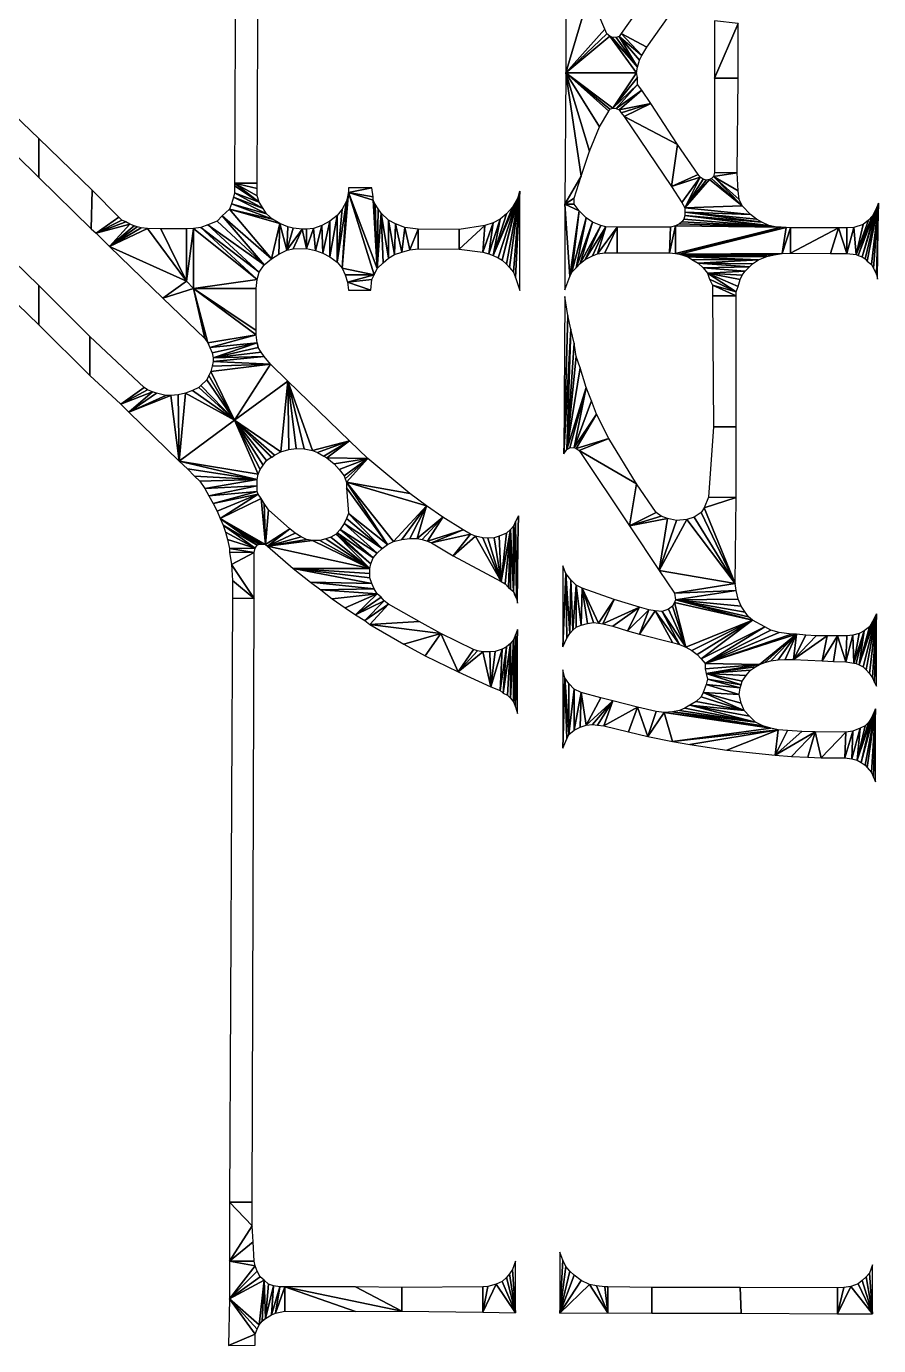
# Model space of a CAD drawing. Extents: x -35426928 to -35396732, y 11996534 to 12011444.
# Drawn here: x -35418660 to -35415336, y 11997874 to 12003022 of the extents above; entities that cross this region are included whole.
import ezdxf

# ---------------------------------------------------------------- set-up
doc = ezdxf.new("R2010")
doc.units = 0

msp = doc.modelspace()

# ---------------------------------------------------------------- linework, layer by layer
at = {"layer": 'mg_to_dxf', "color": 52}
for points in [[(-35417760, 12002410), (-35417756, 12003301), (-35417844, 12003301), (-35417848, 12002410)], [(-35416556, 12003303), (-35416556, 12003303), (-35416556, 12002840), (-35416464, 12003152)], [(-35416140, 12003277), (-35416340, 12002994), (-35416240, 12002941), (-35416040, 12003224)], [(-35416464, 12003152), (-35416464, 12003152), (-35416556, 12002840), (-35416404, 12003010)], [(-35416404, 12003010), (-35416404, 12003010), (-35416556, 12002840), (-35416396, 12002992)], [(-35416556, 12002840), (-35416556, 12002840), (-35416384, 12002983), (-35416396, 12002992)], [(-35416260, 12002908), (-35416260, 12002908), (-35416340, 12002994), (-35416348, 12002982)], [(-35416260, 12002908), (-35416260, 12002908), (-35416240, 12002941), (-35416340, 12002994)], [(-35415976, 12002820), (-35415976, 12002820), (-35415884, 12003033), (-35415976, 12003043)], [(-35415884, 12003033), (-35415884, 12003033), (-35415976, 12002820), (-35415884, 12002819)], [(-35416556, 12002840), (-35416556, 12002840), (-35416280, 12002840), (-35416384, 12002983)], [(-35416384, 12002983), (-35416384, 12002983), (-35416280, 12002840), (-35416276, 12002862)], [(-35416384, 12002983), (-35416384, 12002983), (-35416276, 12002862), (-35416376, 12002979)], [(-35416276, 12002862), (-35416276, 12002862), (-35416360, 12002978), (-35416376, 12002979)], [(-35416276, 12002862), (-35416276, 12002862), (-35416348, 12002982), (-35416360, 12002978)], [(-35416276, 12002862), (-35416276, 12002862), (-35416268, 12002890), (-35416348, 12002982)], [(-35416268, 12002890), (-35416268, 12002890), (-35416260, 12002908), (-35416348, 12002982)], [(-35416556, 12002840), (-35416556, 12002840), (-35416560, 12002328), (-35416496, 12002437)], [(-35416556, 12002840), (-35416556, 12002840), (-35416372, 12002702), (-35416280, 12002840)], [(-35416372, 12002702), (-35416372, 12002702), (-35416556, 12002840), (-35416384, 12002699)], [(-35416556, 12002840), (-35416556, 12002840), (-35416388, 12002691), (-35416384, 12002699)], [(-35416556, 12002840), (-35416556, 12002840), (-35416424, 12002630), (-35416388, 12002691)], [(-35416556, 12002840), (-35416556, 12002840), (-35416464, 12002534), (-35416424, 12002630)], [(-35416556, 12002840), (-35416556, 12002840), (-35416496, 12002437), (-35416464, 12002534)], [(-35416280, 12002840), (-35416280, 12002840), (-35416372, 12002702), (-35416276, 12002822)], [(-35416276, 12002795), (-35416276, 12002795), (-35416276, 12002822), (-35416372, 12002702)], [(-35416360, 12002701), (-35416360, 12002701), (-35416276, 12002795), (-35416372, 12002702)], [(-35416260, 12002772), (-35416260, 12002772), (-35416276, 12002795), (-35416360, 12002701)], [(-35415976, 12002820), (-35415976, 12002451), (-35415888, 12002450), (-35415884, 12002819)], [(-35416348, 12002696), (-35416348, 12002696), (-35416260, 12002772), (-35416360, 12002701)], [(-35416224, 12002720), (-35416224, 12002720), (-35416260, 12002772), (-35416348, 12002696)], [(-35416340, 12002684), (-35416340, 12002684), (-35416224, 12002720), (-35416348, 12002696)], [(-35416340, 12002684), (-35416340, 12002684), (-35416328, 12002670), (-35416224, 12002720)], [(-35416120, 12002561), (-35416120, 12002561), (-35416224, 12002720), (-35416328, 12002670)], [(-35418796, 12002613), (-35418612, 12002432), (-35418612, 12002584), (-35418708, 12002676)], [(-35416120, 12002561), (-35416120, 12002561), (-35416328, 12002670), (-35416144, 12002397)], [(-35418612, 12002432), (-35418408, 12002231), (-35418404, 12002382), (-35418612, 12002584)], [(-35416120, 12002561), (-35416120, 12002561), (-35416144, 12002397), (-35416040, 12002444)], [(-35419148, 12002376), (-35418612, 12001857), (-35418612, 12002010), (-35419056, 12002442)], [(-35416496, 12002437), (-35416496, 12002437), (-35416560, 12002328), (-35416524, 12002351)], [(-35416032, 12002433), (-35416032, 12002433), (-35416040, 12002444), (-35416144, 12002397)], [(-35416032, 12002433), (-35416032, 12002433), (-35416144, 12002397), (-35416104, 12002334)], [(-35416092, 12002314), (-35416092, 12002314), (-35416032, 12002433), (-35416104, 12002334)], [(-35416092, 12002314), (-35416092, 12002314), (-35416020, 12002426), (-35416032, 12002433)], [(-35416092, 12002314), (-35416092, 12002314), (-35416008, 12002422), (-35416020, 12002426)], [(-35415996, 12002424), (-35415996, 12002424), (-35415868, 12002321), (-35415988, 12002428)], [(-35415868, 12002321), (-35415868, 12002321), (-35415980, 12002436), (-35415988, 12002428)], [(-35415980, 12002436), (-35415980, 12002436), (-35415888, 12002450), (-35415976, 12002451)], [(-35415884, 12002380), (-35415884, 12002380), (-35415888, 12002450), (-35415980, 12002436)], [(-35415868, 12002321), (-35415868, 12002321), (-35415880, 12002346), (-35415980, 12002436)], [(-35415880, 12002346), (-35415880, 12002346), (-35415884, 12002380), (-35415980, 12002436)], [(-35418408, 12002231), (-35418388, 12002215), (-35418300, 12002277), (-35418404, 12002382)], [(-35417760, 12002389), (-35417760, 12002389), (-35417848, 12002410), (-35417760, 12002360)], [(-35417760, 12002389), (-35417760, 12002389), (-35417760, 12002410), (-35417848, 12002410)], [(-35417848, 12002410), (-35417848, 12002410), (-35417848, 12002399), (-35417752, 12002336)], [(-35417848, 12002410), (-35417848, 12002410), (-35417752, 12002336), (-35417760, 12002360)], [(-35417848, 12002399), (-35417848, 12002399), (-35417848, 12002372), (-35417752, 12002336)], [(-35417404, 12002373), (-35417404, 12002373), (-35417308, 12002357), (-35417312, 12002392)], [(-35417312, 12002392), (-35417312, 12002392), (-35417404, 12002392), (-35417404, 12002373)], [(-35416736, 12002378), (-35416736, 12002378), (-35416744, 12002350), (-35416804, 12002109)], [(-35416736, 12002378), (-35416736, 12002378), (-35416804, 12002109), (-35416788, 12002094)], [(-35416736, 12002378), (-35416736, 12002378), (-35416788, 12002094), (-35416776, 12002081)], [(-35416736, 12002378), (-35416736, 12002378), (-35416776, 12002081), (-35416760, 12002062)], [(-35416752, 12002042), (-35416752, 12002042), (-35416736, 12002378), (-35416760, 12002062)], [(-35416752, 12002042), (-35416752, 12002042), (-35416736, 12001991), (-35416736, 12002378)], [(-35416092, 12002314), (-35416092, 12002314), (-35415996, 12002424), (-35416008, 12002422)], [(-35416092, 12002314), (-35416092, 12002314), (-35415868, 12002321), (-35415996, 12002424)], [(-35417860, 12002329), (-35417860, 12002329), (-35417868, 12002308), (-35417700, 12002269)], [(-35417852, 12002355), (-35417852, 12002355), (-35417860, 12002329), (-35417724, 12002290)], [(-35417724, 12002290), (-35417724, 12002290), (-35417860, 12002329), (-35417700, 12002269)], [(-35417848, 12002372), (-35417848, 12002372), (-35417852, 12002355), (-35417736, 12002311)], [(-35417736, 12002311), (-35417736, 12002311), (-35417852, 12002355), (-35417724, 12002290)], [(-35417752, 12002336), (-35417752, 12002336), (-35417848, 12002372), (-35417736, 12002311)], [(-35417412, 12002340), (-35417412, 12002340), (-35417428, 12002308), (-35417448, 12002102)], [(-35417412, 12002340), (-35417412, 12002340), (-35417448, 12002102), (-35417428, 12002078)], [(-35417404, 12002373), (-35417404, 12002373), (-35417412, 12002340), (-35417428, 12002078)], [(-35417404, 12002373), (-35417404, 12002373), (-35417428, 12002078), (-35417304, 12002052)], [(-35417308, 12002344), (-35417308, 12002344), (-35417308, 12002357), (-35417404, 12002373)], [(-35417308, 12002344), (-35417308, 12002344), (-35417404, 12002373), (-35417292, 12002077)], [(-35417292, 12002077), (-35417292, 12002077), (-35417404, 12002373), (-35417304, 12002052)], [(-35417308, 12002344), (-35417308, 12002344), (-35417292, 12002077), (-35417300, 12002328)], [(-35417292, 12002077), (-35417292, 12002077), (-35417288, 12002309), (-35417300, 12002328)], [(-35416744, 12002350), (-35416744, 12002350), (-35416764, 12002316), (-35416840, 12002128)], [(-35416744, 12002350), (-35416744, 12002350), (-35416840, 12002128), (-35416820, 12002119)], [(-35416744, 12002350), (-35416744, 12002350), (-35416820, 12002119), (-35416804, 12002109)], [(-35416524, 12002351), (-35416524, 12002351), (-35416560, 12002328), (-35416524, 12002328)], [(-35416504, 12002302), (-35416504, 12002302), (-35416524, 12002328), (-35416560, 12002328)], [(-35416504, 12002302), (-35416504, 12002302), (-35416560, 12002328), (-35416540, 12002046)], [(-35416540, 12002046), (-35416540, 12002046), (-35416560, 12002328), (-35416560, 12001993)], [(-35415336, 12002332), (-35415336, 12002332), (-35415348, 12002304), (-35415400, 12002122)], [(-35415336, 12002332), (-35415336, 12002332), (-35415400, 12002122), (-35415388, 12002115)], [(-35415336, 12002332), (-35415336, 12002332), (-35415388, 12002115), (-35415380, 12002105)], [(-35415336, 12002332), (-35415336, 12002332), (-35415380, 12002105), (-35415364, 12002092)], [(-35415336, 12002332), (-35415336, 12002332), (-35415364, 12002092), (-35415356, 12002078)], [(-35415344, 12002053), (-35415344, 12002053), (-35415336, 12002332), (-35415356, 12002078)], [(-35415344, 12002053), (-35415344, 12002053), (-35415340, 12002035), (-35415336, 12002332)], [(-35418288, 12002266), (-35418288, 12002266), (-35418300, 12002277), (-35418388, 12002215)], [(-35417896, 12002282), (-35417896, 12002282), (-35417916, 12002262), (-35417732, 12002091)], [(-35417868, 12002308), (-35417868, 12002308), (-35417896, 12002282), (-35417704, 12002115)], [(-35417704, 12002115), (-35417704, 12002115), (-35417896, 12002282), (-35417732, 12002091)], [(-35417700, 12002269), (-35417700, 12002269), (-35417868, 12002308), (-35417672, 12002252)], [(-35417868, 12002308), (-35417868, 12002308), (-35417704, 12002115), (-35417672, 12002252)], [(-35417448, 12002284), (-35417448, 12002284), (-35417476, 12002262), (-35417476, 12002122)], [(-35417448, 12002284), (-35417448, 12002284), (-35417476, 12002122), (-35417448, 12002102)], [(-35417428, 12002308), (-35417428, 12002308), (-35417448, 12002284), (-35417448, 12002102)], [(-35417292, 12002077), (-35417292, 12002077), (-35417276, 12002293), (-35417288, 12002309)], [(-35417292, 12002077), (-35417292, 12002077), (-35417268, 12002099), (-35417276, 12002293)], [(-35417268, 12002099), (-35417268, 12002099), (-35417248, 12002117), (-35417276, 12002293)], [(-35417248, 12002117), (-35417248, 12002117), (-35417248, 12002266), (-35417276, 12002293)], [(-35416764, 12002316), (-35416764, 12002316), (-35416788, 12002290), (-35416840, 12002128)], [(-35416788, 12002290), (-35416788, 12002290), (-35416812, 12002269), (-35416840, 12002128)], [(-35416532, 12002063), (-35416532, 12002063), (-35416504, 12002302), (-35416540, 12002046)], [(-35416476, 12002275), (-35416476, 12002275), (-35416504, 12002302), (-35416532, 12002063)], [(-35416516, 12002080), (-35416516, 12002080), (-35416476, 12002275), (-35416532, 12002063)], [(-35416452, 12002257), (-35416452, 12002257), (-35416476, 12002275), (-35416516, 12002080)], [(-35415740, 12002240), (-35415740, 12002240), (-35416092, 12002283), (-35416096, 12002269)], [(-35415836, 12002287), (-35415836, 12002287), (-35415868, 12002321), (-35416092, 12002314)], [(-35416092, 12002297), (-35416092, 12002297), (-35415836, 12002287), (-35416092, 12002314)], [(-35415792, 12002257), (-35415792, 12002257), (-35415812, 12002269), (-35416092, 12002297)], [(-35415792, 12002257), (-35415792, 12002257), (-35416092, 12002297), (-35416092, 12002283)], [(-35415812, 12002269), (-35415812, 12002269), (-35415836, 12002287), (-35416092, 12002297)], [(-35415740, 12002240), (-35415740, 12002240), (-35415764, 12002245), (-35416092, 12002283)], [(-35415764, 12002245), (-35415764, 12002245), (-35415792, 12002257), (-35416092, 12002283)], [(-35415360, 12002282), (-35415360, 12002282), (-35415376, 12002265), (-35415424, 12002131)], [(-35415360, 12002282), (-35415360, 12002282), (-35415424, 12002131), (-35415416, 12002127)], [(-35415348, 12002304), (-35415348, 12002304), (-35415360, 12002282), (-35415416, 12002127)], [(-35415348, 12002304), (-35415348, 12002304), (-35415416, 12002127), (-35415400, 12002122)], [(-35418388, 12002215), (-35418388, 12002215), (-35418272, 12002259), (-35418288, 12002266)], [(-35418272, 12002259), (-35418272, 12002259), (-35418388, 12002215), (-35418256, 12002250)], [(-35418388, 12002215), (-35418388, 12002215), (-35418336, 12002163), (-35418256, 12002250)], [(-35418256, 12002250), (-35418256, 12002250), (-35418336, 12002163), (-35418240, 12002243)], [(-35418240, 12002243), (-35418240, 12002243), (-35418336, 12002163), (-35418228, 12002240)], [(-35418212, 12002236), (-35418212, 12002236), (-35418228, 12002240), (-35418336, 12002163)], [(-35418212, 12002236), (-35418212, 12002236), (-35418336, 12002163), (-35418188, 12002233)], [(-35418336, 12002163), (-35418336, 12002163), (-35418036, 12002027), (-35418188, 12002233)], [(-35418188, 12002233), (-35418188, 12002233), (-35418036, 12002027), (-35418136, 12002231)], [(-35418136, 12002231), (-35418136, 12002231), (-35418036, 12002027), (-35418036, 12002231)], [(-35418008, 12002233), (-35418008, 12002233), (-35418036, 12002231), (-35418036, 12002027)], [(-35418008, 12001999), (-35418008, 12001999), (-35418008, 12002233), (-35418036, 12002027)], [(-35417980, 12002237), (-35417980, 12002237), (-35418008, 12002233), (-35417760, 12002034)], [(-35417760, 12002034), (-35417760, 12002034), (-35418008, 12002233), (-35418008, 12001999)], [(-35417952, 12002247), (-35417952, 12002247), (-35417980, 12002237), (-35417752, 12002063)], [(-35417980, 12002237), (-35417980, 12002237), (-35417760, 12002034), (-35417752, 12002063)], [(-35417916, 12002262), (-35417916, 12002262), (-35417952, 12002247), (-35417732, 12002091)], [(-35417952, 12002247), (-35417952, 12002247), (-35417752, 12002063), (-35417732, 12002091)], [(-35417672, 12002252), (-35417672, 12002252), (-35417704, 12002115), (-35417676, 12002133)], [(-35417672, 12002252), (-35417672, 12002252), (-35417676, 12002133), (-35417644, 12002148)], [(-35417672, 12002252), (-35417672, 12002252), (-35417644, 12002148), (-35417640, 12002240)], [(-35417644, 12002148), (-35417644, 12002148), (-35417620, 12002234), (-35417640, 12002240)], [(-35417644, 12002148), (-35417644, 12002148), (-35417584, 12002230), (-35417620, 12002234)], [(-35417644, 12002148), (-35417644, 12002148), (-35417620, 12002154), (-35417584, 12002230)], [(-35417620, 12002154), (-35417620, 12002154), (-35417568, 12002155), (-35417584, 12002230)], [(-35417584, 12002230), (-35417584, 12002230), (-35417568, 12002155), (-35417568, 12002230)], [(-35417540, 12002233), (-35417540, 12002233), (-35417568, 12002230), (-35417568, 12002155)], [(-35417540, 12002233), (-35417540, 12002233), (-35417568, 12002155), (-35417532, 12002147)], [(-35417508, 12002244), (-35417508, 12002244), (-35417540, 12002233), (-35417532, 12002147)], [(-35417508, 12002244), (-35417508, 12002244), (-35417532, 12002147), (-35417504, 12002137)], [(-35417476, 12002262), (-35417476, 12002262), (-35417508, 12002244), (-35417504, 12002137)], [(-35417476, 12002262), (-35417476, 12002262), (-35417504, 12002137), (-35417476, 12002122)], [(-35417248, 12002117), (-35417248, 12002117), (-35417224, 12002131), (-35417248, 12002266)], [(-35417224, 12002131), (-35417224, 12002131), (-35417220, 12002251), (-35417248, 12002266)], [(-35417224, 12002131), (-35417224, 12002131), (-35417196, 12002141), (-35417220, 12002251)], [(-35417196, 12002141), (-35417196, 12002141), (-35417184, 12002237), (-35417220, 12002251)], [(-35417196, 12002141), (-35417196, 12002141), (-35417164, 12002149), (-35417184, 12002237)], [(-35417164, 12002149), (-35417164, 12002149), (-35417132, 12002230), (-35417184, 12002237)], [(-35417164, 12002149), (-35417164, 12002149), (-35417132, 12002154), (-35417132, 12002230)], [(-35417132, 12002154), (-35416972, 12002152), (-35416972, 12002229), (-35417132, 12002230)], [(-35416872, 12002245), (-35416872, 12002245), (-35416972, 12002229), (-35416972, 12002152)], [(-35416872, 12002245), (-35416872, 12002245), (-35416972, 12002152), (-35416880, 12002140)], [(-35416840, 12002255), (-35416840, 12002255), (-35416872, 12002245), (-35416880, 12002140)], [(-35416840, 12002255), (-35416840, 12002255), (-35416880, 12002140), (-35416856, 12002134)], [(-35416840, 12002128), (-35416840, 12002128), (-35416812, 12002269), (-35416856, 12002134)], [(-35416812, 12002269), (-35416812, 12002269), (-35416840, 12002255), (-35416856, 12002134)], [(-35416500, 12002096), (-35416500, 12002096), (-35416452, 12002257), (-35416516, 12002080)], [(-35416420, 12002244), (-35416420, 12002244), (-35416452, 12002257), (-35416500, 12002096)], [(-35416480, 12002112), (-35416480, 12002112), (-35416420, 12002244), (-35416500, 12002096)], [(-35416400, 12002240), (-35416400, 12002240), (-35416420, 12002244), (-35416480, 12002112)], [(-35416452, 12002126), (-35416452, 12002126), (-35416400, 12002240), (-35416480, 12002112)], [(-35416432, 12002134), (-35416432, 12002134), (-35416400, 12002240), (-35416452, 12002126)], [(-35416356, 12002238), (-35416356, 12002238), (-35416400, 12002240), (-35416432, 12002134)], [(-35416404, 12002138), (-35416404, 12002138), (-35416356, 12002238), (-35416432, 12002134)], [(-35416404, 12002138), (-35416404, 12002138), (-35416356, 12002138), (-35416356, 12002238)], [(-35416356, 12002138), (-35416152, 12002138), (-35416148, 12002238), (-35416356, 12002238)], [(-35416128, 12002243), (-35416128, 12002243), (-35416148, 12002238), (-35416152, 12002138)], [(-35416128, 12002243), (-35416128, 12002243), (-35416152, 12002138), (-35416128, 12002135)], [(-35416128, 12002243), (-35416128, 12002243), (-35415716, 12002238), (-35416112, 12002251)], [(-35416128, 12002135), (-35416128, 12002135), (-35415716, 12002238), (-35416128, 12002243)], [(-35416128, 12002135), (-35416128, 12002135), (-35415696, 12002237), (-35415716, 12002238)], [(-35416112, 12002133), (-35416112, 12002133), (-35415696, 12002237), (-35416128, 12002135)], [(-35415716, 12002238), (-35415716, 12002238), (-35416104, 12002259), (-35416112, 12002251)], [(-35416112, 12002133), (-35416112, 12002133), (-35415712, 12002135), (-35415696, 12002237)], [(-35415740, 12002240), (-35415740, 12002240), (-35416096, 12002269), (-35416104, 12002259)], [(-35415716, 12002238), (-35415716, 12002238), (-35415740, 12002240), (-35416104, 12002259)], [(-35415712, 12002135), (-35415712, 12002135), (-35415680, 12002236), (-35415696, 12002237)], [(-35415712, 12002135), (-35415712, 12002135), (-35415680, 12002137), (-35415680, 12002236)], [(-35415492, 12002236), (-35415492, 12002236), (-35415680, 12002236), (-35415680, 12002137)], [(-35415492, 12002236), (-35415492, 12002236), (-35415680, 12002137), (-35415524, 12002135)], [(-35415460, 12002135), (-35415460, 12002135), (-35415492, 12002236), (-35415524, 12002135)], [(-35415492, 12002236), (-35415492, 12002236), (-35415460, 12002135), (-35415460, 12002236)], [(-35415432, 12002237), (-35415432, 12002237), (-35415460, 12002236), (-35415460, 12002135)], [(-35415432, 12002237), (-35415432, 12002237), (-35415460, 12002135), (-35415424, 12002131)], [(-35415396, 12002248), (-35415396, 12002248), (-35415432, 12002237), (-35415424, 12002131)], [(-35415376, 12002265), (-35415376, 12002265), (-35415396, 12002248), (-35415424, 12002131)], [(-35418336, 12002163), (-35418336, 12002163), (-35418128, 12001961), (-35418036, 12002027)], [(-35415744, 12002130), (-35415744, 12002130), (-35415712, 12002135), (-35416112, 12002133)], [(-35415744, 12002130), (-35415744, 12002130), (-35416112, 12002133), (-35416096, 12002128)], [(-35415772, 12002123), (-35415772, 12002123), (-35415744, 12002130), (-35416096, 12002128)], [(-35415772, 12002123), (-35415772, 12002123), (-35416096, 12002128), (-35416080, 12002122)], [(-35415804, 12002110), (-35415804, 12002110), (-35415772, 12002123), (-35416080, 12002122)], [(-35415804, 12002110), (-35415804, 12002110), (-35416080, 12002122), (-35416064, 12002112)], [(-35417304, 12002052), (-35417304, 12002052), (-35417428, 12002078), (-35417416, 12002052)], [(-35416040, 12002098), (-35416040, 12002098), (-35415804, 12002110), (-35416064, 12002112)], [(-35415828, 12002095), (-35415828, 12002095), (-35415804, 12002110), (-35416040, 12002098)], [(-35415840, 12002083), (-35415840, 12002083), (-35415828, 12002095), (-35416040, 12002098)], [(-35415840, 12002083), (-35415840, 12002083), (-35416040, 12002098), (-35416020, 12002080)], [(-35415856, 12002067), (-35415856, 12002067), (-35415840, 12002083), (-35416020, 12002080)], [(-35415856, 12002067), (-35415856, 12002067), (-35416020, 12002080), (-35416004, 12002059)], [(-35415868, 12002051), (-35415868, 12002051), (-35415856, 12002067), (-35416004, 12002059)], [(-35418008, 12001999), (-35418008, 12001999), (-35418036, 12002027), (-35418128, 12001961)], [(-35417760, 12002034), (-35417760, 12002034), (-35418008, 12001999), (-35417764, 12001999)], [(-35417304, 12002052), (-35417304, 12002052), (-35417416, 12002052), (-35417408, 12002023)], [(-35417304, 12002052), (-35417304, 12002052), (-35417408, 12002023), (-35417312, 12002034)], [(-35417408, 12002023), (-35417408, 12002023), (-35417316, 12001992), (-35417312, 12002034)], [(-35417408, 12002023), (-35417408, 12002023), (-35417404, 12001992), (-35417316, 12001992)], [(-35415868, 12002051), (-35415868, 12002051), (-35416004, 12002059), (-35415876, 12002034)], [(-35416004, 12002059), (-35416004, 12002059), (-35415884, 12002006), (-35415876, 12002034)], [(-35416004, 12002059), (-35416004, 12002059), (-35415996, 12002035), (-35415892, 12001986)], [(-35416004, 12002059), (-35416004, 12002059), (-35415892, 12001986), (-35415884, 12002006)], [(-35415892, 12001986), (-35415892, 12001986), (-35415996, 12002035), (-35415984, 12002012)], [(-35418612, 12001857), (-35418412, 12001659), (-35418412, 12001811), (-35418612, 12002010)], [(-35418008, 12001999), (-35418008, 12001999), (-35418128, 12001961), (-35417964, 12001804)], [(-35417764, 12001818), (-35417764, 12001818), (-35417764, 12001835), (-35418008, 12001999)], [(-35417764, 12001818), (-35417764, 12001818), (-35418008, 12001999), (-35417952, 12001787)], [(-35417952, 12001787), (-35417952, 12001787), (-35418008, 12001999), (-35417964, 12001804)], [(-35417764, 12001835), (-35417764, 12001835), (-35417764, 12001999), (-35418008, 12001999)], [(-35416548, 12001893), (-35416548, 12001893), (-35416560, 12001968), (-35416564, 12001354)], [(-35415984, 12002012), (-35415984, 12002012), (-35415984, 12001970), (-35415892, 12001970)], [(-35415984, 12002012), (-35415984, 12002012), (-35415892, 12001970), (-35415892, 12001986)], [(-35415984, 12001970), (-35415980, 12001459), (-35415892, 12001459), (-35415892, 12001970)], [(-35416564, 12001354), (-35416564, 12001354), (-35416536, 12001840), (-35416548, 12001893)], [(-35418412, 12001659), (-35418292, 12001548), (-35418200, 12001612), (-35418412, 12001811)], [(-35417944, 12001769), (-35417944, 12001769), (-35417764, 12001818), (-35417952, 12001787)], [(-35417760, 12001787), (-35417760, 12001787), (-35417764, 12001818), (-35417944, 12001769)], [(-35416536, 12001840), (-35416536, 12001840), (-35416564, 12001354), (-35416552, 12001371)], [(-35416536, 12001840), (-35416536, 12001840), (-35416552, 12001371), (-35416524, 12001785)], [(-35417944, 12001769), (-35417944, 12001769), (-35417936, 12001748), (-35417760, 12001787)], [(-35417936, 12001748), (-35417936, 12001748), (-35417932, 12001728), (-35417760, 12001787)], [(-35417760, 12001787), (-35417760, 12001787), (-35417932, 12001728), (-35417756, 12001768)], [(-35417756, 12001768), (-35417756, 12001768), (-35417932, 12001728), (-35417744, 12001750)], [(-35417760, 12001787), (-35417760, 12001787), (-35417756, 12001768)], [(-35416552, 12001371), (-35416552, 12001371), (-35416516, 12001733), (-35416524, 12001785)], [(-35417708, 12001704), (-35417708, 12001704), (-35417932, 12001714), (-35417936, 12001696)], [(-35417932, 12001728), (-35417932, 12001728), (-35417732, 12001733), (-35417744, 12001750)], [(-35417932, 12001728), (-35417932, 12001728), (-35417932, 12001714), (-35417732, 12001733)], [(-35417708, 12001704), (-35417708, 12001704), (-35417732, 12001733), (-35417932, 12001714)], [(-35416552, 12001371), (-35416552, 12001371), (-35416500, 12001689), (-35416516, 12001733)], [(-35417848, 12001485), (-35417848, 12001485), (-35417948, 12001659), (-35417956, 12001643)], [(-35417948, 12001659), (-35417948, 12001659), (-35417848, 12001485), (-35417940, 12001675)], [(-35417848, 12001485), (-35417848, 12001485), (-35417708, 12001704), (-35417940, 12001675)], [(-35417940, 12001675), (-35417940, 12001675), (-35417708, 12001704), (-35417936, 12001696)], [(-35417848, 12001485), (-35417848, 12001485), (-35417640, 12001637), (-35417708, 12001704)], [(-35416552, 12001371), (-35416552, 12001371), (-35416476, 12001612), (-35416500, 12001689)], [(-35418188, 12001604), (-35418188, 12001604), (-35418200, 12001612), (-35418292, 12001548)], [(-35418188, 12001604), (-35418188, 12001604), (-35418292, 12001548), (-35418168, 12001595)], [(-35418012, 12001601), (-35418012, 12001601), (-35417848, 12001485), (-35417988, 12001613)], [(-35417988, 12001613), (-35417988, 12001613), (-35417848, 12001485), (-35417980, 12001620)], [(-35417956, 12001643), (-35417956, 12001643), (-35417980, 12001620), (-35417848, 12001485)], [(-35417640, 12001637), (-35417640, 12001637), (-35417848, 12001485), (-35417668, 12001361)], [(-35417640, 12001637), (-35417640, 12001637), (-35417668, 12001361), (-35417636, 12001371)], [(-35417400, 12001405), (-35417400, 12001405), (-35417640, 12001637), (-35417544, 12001366)], [(-35417544, 12001366), (-35417544, 12001366), (-35417640, 12001637), (-35417576, 12001373)], [(-35417608, 12001374), (-35417608, 12001374), (-35417640, 12001637), (-35417636, 12001371)], [(-35417576, 12001373), (-35417576, 12001373), (-35417640, 12001637), (-35417608, 12001374)], [(-35416552, 12001371), (-35416552, 12001371), (-35416540, 12001377), (-35416476, 12001612)], [(-35416540, 12001377), (-35416540, 12001377), (-35416524, 12001378), (-35416476, 12001612)], [(-35416524, 12001378), (-35416524, 12001378), (-35416456, 12001561), (-35416476, 12001612)], [(-35418292, 12001548), (-35418292, 12001548), (-35418260, 12001516), (-35418168, 12001595)], [(-35418168, 12001595), (-35418168, 12001595), (-35418260, 12001516), (-35418152, 12001590)], [(-35418116, 12001581), (-35418116, 12001581), (-35418152, 12001590), (-35418260, 12001516)], [(-35418116, 12001581), (-35418116, 12001581), (-35418260, 12001516), (-35418096, 12001581)], [(-35418260, 12001516), (-35418260, 12001516), (-35418064, 12001325), (-35418096, 12001581)], [(-35418096, 12001581), (-35418096, 12001581), (-35418064, 12001325), (-35418068, 12001584)], [(-35418068, 12001584), (-35418068, 12001584), (-35418064, 12001325), (-35418040, 12001590)], [(-35418064, 12001325), (-35418064, 12001325), (-35417848, 12001485), (-35418040, 12001590)], [(-35418040, 12001590), (-35418040, 12001590), (-35417848, 12001485), (-35418012, 12001601)], [(-35416524, 12001378), (-35416524, 12001378), (-35416436, 12001509), (-35416456, 12001561)], [(-35416524, 12001378), (-35416524, 12001378), (-35416516, 12001374), (-35416436, 12001509)], [(-35416516, 12001374), (-35416516, 12001374), (-35416388, 12001414), (-35416436, 12001509)], [(-35418064, 12001325), (-35418064, 12001325), (-35417848, 12001485)], [(-35417848, 12001485), (-35417848, 12001485), (-35418064, 12001325), (-35417756, 12001274)], [(-35417692, 12001349), (-35417692, 12001349), (-35417848, 12001485), (-35417704, 12001339)], [(-35417668, 12001361), (-35417668, 12001361), (-35417848, 12001485), (-35417692, 12001349)], [(-35417724, 12001328), (-35417724, 12001328), (-35417704, 12001342), (-35417848, 12001485)], [(-35417848, 12001485), (-35417848, 12001485), (-35417736, 12001310), (-35417724, 12001328)], [(-35417848, 12001485), (-35417848, 12001485), (-35417748, 12001292), (-35417736, 12001310)], [(-35417848, 12001485), (-35417848, 12001485), (-35417756, 12001274), (-35417748, 12001292)], [(-35415980, 12001459), (-35416000, 12001185), (-35415892, 12001183), (-35415892, 12001459)], [(-35417400, 12001405), (-35417400, 12001405), (-35417544, 12001366), (-35417524, 12001359)], [(-35417500, 12001345), (-35417500, 12001345), (-35417400, 12001405), (-35417524, 12001359)], [(-35417500, 12001345), (-35417500, 12001345), (-35417488, 12001338), (-35417400, 12001405)], [(-35417328, 12001336), (-35417328, 12001336), (-35417400, 12001405), (-35417488, 12001338)], [(-35416516, 12001374), (-35416516, 12001374), (-35416504, 12001366), (-35416388, 12001414)], [(-35416280, 12001236), (-35416280, 12001236), (-35416388, 12001414), (-35416504, 12001366)], [(-35416280, 12001236), (-35416280, 12001236), (-35416504, 12001366), (-35416308, 12001073)], [(-35417760, 12001253), (-35417760, 12001253), (-35417756, 12001274), (-35418064, 12001325)], [(-35418064, 12001325), (-35418064, 12001325), (-35418032, 12001295), (-35417760, 12001253)], [(-35417760, 12001253), (-35417760, 12001253), (-35418032, 12001295), (-35418004, 12001267)], [(-35417328, 12001336), (-35417328, 12001336), (-35417488, 12001338), (-35417460, 12001314)], [(-35417440, 12001292), (-35417440, 12001292), (-35417328, 12001336), (-35417460, 12001314)], [(-35417440, 12001292), (-35417440, 12001292), (-35417420, 12001268), (-35417328, 12001336)], [(-35417416, 12001256), (-35417416, 12001256), (-35417328, 12001336), (-35417420, 12001268)], [(-35417412, 12001243), (-35417412, 12001243), (-35417328, 12001336), (-35417416, 12001256)], [(-35417164, 12001199), (-35417164, 12001199), (-35417328, 12001336), (-35417412, 12001243)], [(-35418004, 12001267), (-35418004, 12001267), (-35417984, 12001247), (-35417760, 12001253)], [(-35417984, 12001247), (-35417984, 12001247), (-35417964, 12001218), (-35417760, 12001253)], [(-35417760, 12001253), (-35417760, 12001253), (-35417964, 12001218), (-35417760, 12001229)], [(-35417164, 12001199), (-35417164, 12001199), (-35417412, 12001243), (-35417100, 12001151)], [(-35417228, 12001011), (-35417228, 12001011), (-35417412, 12001243), (-35417252, 12001000)], [(-35417412, 12001243), (-35417412, 12001243), (-35417412, 12001221), (-35417252, 12001000)], [(-35417100, 12001151), (-35417100, 12001151), (-35417412, 12001243), (-35417228, 12001011)], [(-35417964, 12001218), (-35417964, 12001218), (-35417948, 12001190), (-35417760, 12001229)], [(-35417760, 12001229), (-35417760, 12001229), (-35417948, 12001190), (-35417760, 12001207)], [(-35417948, 12001190), (-35417948, 12001190), (-35417932, 12001160), (-35417760, 12001207)], [(-35417760, 12001207), (-35417760, 12001207), (-35417932, 12001160), (-35417756, 12001196)], [(-35417756, 12001196), (-35417756, 12001196), (-35417932, 12001160), (-35417916, 12001130)], [(-35417916, 12001130), (-35417916, 12001130), (-35417904, 12001101), (-35417756, 12001196)], [(-35417904, 12001101), (-35417904, 12001101), (-35417744, 12001179), (-35417756, 12001196)], [(-35417412, 12001221), (-35417412, 12001221), (-35417404, 12001121), (-35417252, 12001000)], [(-35416280, 12001236), (-35416280, 12001236), (-35416308, 12001073), (-35416204, 12001125)], [(-35417728, 12001000), (-35417728, 12001000), (-35417744, 12001179), (-35417904, 12001101)], [(-35417732, 12001160), (-35417732, 12001160), (-35417744, 12001179), (-35417728, 12001000)], [(-35417732, 12001160), (-35417732, 12001160), (-35417728, 12001000), (-35417716, 12001135)], [(-35417100, 12001151), (-35417100, 12001151), (-35417228, 12001011), (-35417196, 12001019)], [(-35417100, 12001151), (-35417100, 12001151), (-35417196, 12001019), (-35417164, 12001023)], [(-35417100, 12001151), (-35417100, 12001151), (-35417164, 12001023), (-35417136, 12001023)], [(-35417136, 12001023), (-35417136, 12001023), (-35417036, 12001107), (-35417100, 12001151)], [(-35416028, 12001125), (-35416028, 12001125), (-35415896, 12000848), (-35416016, 12001143)], [(-35416016, 12001143), (-35416016, 12001143), (-35415892, 12001183), (-35416000, 12001185)], [(-35415896, 12000848), (-35415896, 12000848), (-35415892, 12001183), (-35416016, 12001143)], [(-35417728, 12001000), (-35417728, 12001000), (-35417904, 12001101), (-35417740, 12001001)], [(-35417904, 12001101), (-35417904, 12001101), (-35417752, 12001001), (-35417740, 12001001)], [(-35417904, 12001101), (-35417904, 12001101), (-35417760, 12000997), (-35417752, 12001001)], [(-35417904, 12001101), (-35417904, 12001101), (-35417892, 12001075), (-35417760, 12000997)], [(-35417728, 12001000), (-35417728, 12001000), (-35417632, 12001061), (-35417716, 12001135)], [(-35417412, 12001101), (-35417412, 12001101), (-35417420, 12001082), (-35417272, 12000984)], [(-35417404, 12001121), (-35417404, 12001121), (-35417412, 12001101), (-35417272, 12000984)], [(-35417252, 12001000), (-35417252, 12001000), (-35417404, 12001121), (-35417272, 12000984)], [(-35417136, 12001023), (-35417136, 12001023), (-35417116, 12001020), (-35417036, 12001107)], [(-35417096, 12001013), (-35417096, 12001013), (-35417036, 12001107), (-35417116, 12001020)], [(-35416956, 12001057), (-35416956, 12001057), (-35417036, 12001107), (-35417096, 12001013)], [(-35416760, 12000816), (-35416760, 12000816), (-35416748, 12000789), (-35416752, 12001090)], [(-35416760, 12000816), (-35416760, 12000816), (-35416752, 12001090), (-35416760, 12001071)], [(-35416748, 12000789), (-35416748, 12000789), (-35416740, 12001112), (-35416752, 12001090)], [(-35416748, 12000789), (-35416748, 12000789), (-35416744, 12000771), (-35416740, 12001112)], [(-35416184, 12001111), (-35416184, 12001111), (-35416204, 12001125), (-35416308, 12001073)], [(-35416184, 12001111), (-35416184, 12001111), (-35416308, 12001073), (-35416160, 12001101)], [(-35416308, 12001073), (-35416308, 12001073), (-35416192, 12000899), (-35416160, 12001101)], [(-35416160, 12001101), (-35416160, 12001101), (-35416192, 12000899), (-35416124, 12001094)], [(-35416124, 12001094), (-35416124, 12001094), (-35416192, 12000899), (-35416084, 12001097)], [(-35416192, 12000899), (-35416192, 12000899), (-35415896, 12000848), (-35416084, 12001097)], [(-35416084, 12001097), (-35416084, 12001097), (-35415896, 12000848), (-35416056, 12001107)], [(-35416056, 12001107), (-35416056, 12001107), (-35415896, 12000848), (-35416028, 12001125)], [(-35417768, 12000986), (-35417768, 12000986), (-35417760, 12000997), (-35417892, 12001075)], [(-35417892, 12001075), (-35417892, 12001075), (-35417884, 12001048), (-35417768, 12000986)], [(-35417884, 12001048), (-35417884, 12001048), (-35417876, 12001020), (-35417768, 12000986)], [(-35417728, 12001000), (-35417728, 12001000), (-35417720, 12000994), (-35417632, 12001061)], [(-35417612, 12001044), (-35417612, 12001044), (-35417632, 12001061), (-35417720, 12000994)], [(-35417612, 12001044), (-35417612, 12001044), (-35417720, 12000994), (-35417588, 12001030)], [(-35417320, 12000906), (-35417320, 12000906), (-35417452, 12001040), (-35417472, 12001029)], [(-35417452, 12001040), (-35417452, 12001040), (-35417316, 12000924), (-35417448, 12001045)], [(-35417320, 12000906), (-35417320, 12000906), (-35417316, 12000924), (-35417452, 12001040)], [(-35417436, 12001059), (-35417436, 12001059), (-35417448, 12001045), (-35417308, 12000948)], [(-35417316, 12000924), (-35417316, 12000924), (-35417308, 12000948), (-35417448, 12001045)], [(-35417420, 12001082), (-35417420, 12001082), (-35417436, 12001059), (-35417292, 12000966)], [(-35417436, 12001059), (-35417436, 12001059), (-35417308, 12000948), (-35417292, 12000966)], [(-35417420, 12001082), (-35417420, 12001082), (-35417292, 12000966), (-35417272, 12000984)], [(-35417080, 12001006), (-35417080, 12001006), (-35416956, 12001057), (-35417096, 12001013)], [(-35417080, 12001006), (-35417080, 12001006), (-35416928, 12001040), (-35416956, 12001057)], [(-35417080, 12001006), (-35417080, 12001006), (-35416996, 12000956), (-35416928, 12001040)], [(-35416908, 12001033), (-35416908, 12001033), (-35416928, 12001040), (-35416996, 12000956)], [(-35416816, 12001032), (-35416816, 12001032), (-35416808, 12000855), (-35416788, 12001044)], [(-35416808, 12000855), (-35416808, 12000855), (-35416772, 12001058), (-35416788, 12001044)], [(-35416772, 12001058), (-35416772, 12001058), (-35416808, 12000855), (-35416792, 12000846)], [(-35416772, 12001058), (-35416772, 12001058), (-35416792, 12000846), (-35416780, 12000832)], [(-35416772, 12001058), (-35416772, 12001058), (-35416780, 12000832), (-35416772, 12000826)], [(-35416760, 12001071), (-35416760, 12001071), (-35416772, 12001058), (-35416760, 12000816)], [(-35416772, 12000826), (-35416772, 12000826), (-35416760, 12000816), (-35416772, 12001058)], [(-35417876, 12001020), (-35417876, 12001020), (-35417868, 12000984), (-35417768, 12000986)], [(-35417868, 12000984), (-35417868, 12000984), (-35417772, 12000969), (-35417768, 12000986)], [(-35417720, 12000994), (-35417720, 12000994), (-35417568, 12001020), (-35417588, 12001030)], [(-35417720, 12000994), (-35417720, 12000994), (-35417544, 12001016), (-35417568, 12001020)], [(-35417720, 12000994), (-35417720, 12000994), (-35417320, 12000906), (-35417544, 12001016)], [(-35417720, 12000994), (-35417720, 12000994), (-35417620, 12000906), (-35417320, 12000906)], [(-35417544, 12001016), (-35417544, 12001016), (-35417320, 12000906), (-35417516, 12001016)], [(-35417320, 12000906), (-35417320, 12000906), (-35417492, 12001022), (-35417516, 12001016)], [(-35417320, 12000906), (-35417320, 12000906), (-35417472, 12001029), (-35417492, 12001022)], [(-35416908, 12001033), (-35416908, 12001033), (-35416996, 12000956), (-35416808, 12000855)], [(-35416880, 12001026), (-35416880, 12001026), (-35416908, 12001033), (-35416808, 12000855)], [(-35416860, 12001025), (-35416860, 12001025), (-35416880, 12001026), (-35416808, 12000855)], [(-35416836, 12001026), (-35416836, 12001026), (-35416860, 12001025), (-35416808, 12000855)], [(-35416816, 12001032), (-35416816, 12001032), (-35416836, 12001026), (-35416808, 12000855)], [(-35417868, 12000984), (-35417868, 12000984), (-35417868, 12000970), (-35417772, 12000969)], [(-35417860, 12000922), (-35417860, 12000922), (-35417772, 12000969), (-35417868, 12000970)], [(-35417772, 12000789), (-35417772, 12000789), (-35417772, 12000969), (-35417860, 12000922)], [(-35417856, 12000860), (-35417856, 12000860), (-35417772, 12000789), (-35417860, 12000922)], [(-35417320, 12000906), (-35417320, 12000906), (-35417620, 12000906), (-35417320, 12000887)], [(-35417320, 12000887), (-35417320, 12000887), (-35417620, 12000906), (-35417320, 12000870)], [(-35417320, 12000870), (-35417320, 12000870), (-35417620, 12000906), (-35417312, 12000848)], [(-35417312, 12000848), (-35417312, 12000848), (-35417620, 12000906), (-35417552, 12000853)], [(-35416556, 12000887), (-35416556, 12000887), (-35416568, 12000916), (-35416568, 12000601)], [(-35416556, 12000887), (-35416556, 12000887), (-35416568, 12000601), (-35416552, 12000635)], [(-35416540, 12000653), (-35416540, 12000653), (-35416556, 12000887), (-35416552, 12000635)], [(-35416536, 12000862), (-35416536, 12000862), (-35416556, 12000887), (-35416540, 12000653)], [(-35416192, 12000899), (-35416192, 12000899), (-35416132, 12000810), (-35415896, 12000848)], [(-35417856, 12000860), (-35417856, 12000860), (-35417856, 12000791), (-35417772, 12000789)], [(-35417312, 12000848), (-35417312, 12000848), (-35417552, 12000853), (-35417304, 12000827)], [(-35417304, 12000827), (-35417304, 12000827), (-35417552, 12000853), (-35417512, 12000823)], [(-35416540, 12000653), (-35416540, 12000653), (-35416528, 12000665), (-35416536, 12000862)], [(-35416516, 12000841), (-35416516, 12000841), (-35416536, 12000862), (-35416528, 12000665)], [(-35416516, 12000841), (-35416516, 12000841), (-35416528, 12000665), (-35416516, 12000677)], [(-35416496, 12000685), (-35416496, 12000685), (-35416516, 12000841), (-35416516, 12000677)], [(-35416496, 12000685), (-35416496, 12000685), (-35416492, 12000830), (-35416516, 12000841)], [(-35415892, 12000821), (-35415892, 12000821), (-35415896, 12000848), (-35416132, 12000810)], [(-35417780, 11998434), (-35417772, 12000789), (-35417856, 12000791), (-35417868, 11998434)], [(-35417304, 12000827), (-35417304, 12000827), (-35417512, 12000823), (-35417292, 12000807)], [(-35417512, 12000823), (-35417512, 12000823), (-35417468, 12000788), (-35417292, 12000807)], [(-35417292, 12000807), (-35417292, 12000807), (-35417468, 12000788), (-35417416, 12000753)], [(-35417292, 12000807), (-35417292, 12000807), (-35417416, 12000753), (-35417376, 12000725)], [(-35417376, 12000725), (-35417376, 12000725), (-35417276, 12000794), (-35417292, 12000807)], [(-35417276, 12000794), (-35417276, 12000794), (-35417376, 12000725), (-35417264, 12000780)], [(-35417264, 12000780), (-35417264, 12000780), (-35417376, 12000725), (-35417340, 12000703)], [(-35417340, 12000703), (-35417340, 12000703), (-35417248, 12000767), (-35417264, 12000780)], [(-35416760, 12000816), (-35416760, 12000816), (-35416756, 12000803), (-35416748, 12000789)], [(-35416496, 12000685), (-35416496, 12000685), (-35416472, 12000692), (-35416492, 12000830)], [(-35416472, 12000692), (-35416472, 12000692), (-35416448, 12000695), (-35416492, 12000830)], [(-35416448, 12000695), (-35416448, 12000695), (-35416428, 12000693), (-35416492, 12000830)], [(-35416428, 12000693), (-35416428, 12000693), (-35416368, 12000785), (-35416492, 12000830)], [(-35416428, 12000693), (-35416428, 12000693), (-35416412, 12000690), (-35416368, 12000785)], [(-35416268, 12000755), (-35416268, 12000755), (-35416368, 12000785), (-35416412, 12000690)], [(-35415892, 12000821), (-35415892, 12000821), (-35416132, 12000810), (-35416128, 12000784)], [(-35416132, 12000773), (-35416132, 12000773), (-35415828, 12000704), (-35416128, 12000784)], [(-35415884, 12000787), (-35415884, 12000787), (-35415892, 12000821), (-35416128, 12000784)], [(-35415872, 12000759), (-35415872, 12000759), (-35415884, 12000787), (-35416128, 12000784)], [(-35415828, 12000704), (-35415828, 12000704), (-35415844, 12000718), (-35416128, 12000784)], [(-35415844, 12000718), (-35415844, 12000718), (-35415856, 12000736), (-35416128, 12000784)], [(-35415856, 12000736), (-35415856, 12000736), (-35415872, 12000759), (-35416128, 12000784)], [(-35417340, 12000703), (-35417340, 12000703), (-35417320, 12000688), (-35417248, 12000767)], [(-35417128, 12000700), (-35417128, 12000700), (-35417248, 12000767), (-35417320, 12000688)], [(-35416268, 12000755), (-35416268, 12000755), (-35416412, 12000690), (-35416372, 12000681)], [(-35416268, 12000755), (-35416268, 12000755), (-35416372, 12000681), (-35416316, 12000663)], [(-35416268, 12000755), (-35416268, 12000755), (-35416316, 12000663), (-35416232, 12000745)], [(-35416232, 12000745), (-35416232, 12000745), (-35416316, 12000663), (-35416268, 12000650)], [(-35416208, 12000741), (-35416208, 12000741), (-35416232, 12000745), (-35416268, 12000650)], [(-35416208, 12000741), (-35416208, 12000741), (-35416268, 12000650), (-35416140, 12000618)], [(-35416112, 12000610), (-35416112, 12000610), (-35416180, 12000739), (-35416208, 12000741)], [(-35416112, 12000610), (-35416112, 12000610), (-35416208, 12000741), (-35416140, 12000618)], [(-35416088, 12000599), (-35416088, 12000599), (-35416156, 12000748), (-35416180, 12000739)], [(-35416088, 12000599), (-35416088, 12000599), (-35416180, 12000739), (-35416112, 12000610)], [(-35416088, 12000599), (-35416088, 12000599), (-35416140, 12000759), (-35416156, 12000748)], [(-35416088, 12000599), (-35416088, 12000599), (-35416132, 12000773), (-35416140, 12000759)], [(-35416088, 12000599), (-35416088, 12000599), (-35415828, 12000704), (-35416132, 12000773)], [(-35415344, 12000729), (-35415344, 12000729), (-35415360, 12000699), (-35415412, 12000530)], [(-35415344, 12000729), (-35415344, 12000729), (-35415412, 12000530), (-35415396, 12000522)], [(-35415344, 12000729), (-35415344, 12000729), (-35415396, 12000522), (-35415384, 12000511)], [(-35415344, 12000729), (-35415344, 12000729), (-35415384, 12000511), (-35415372, 12000497)], [(-35415344, 12000729), (-35415344, 12000729), (-35415372, 12000497), (-35415360, 12000479)], [(-35415352, 12000462), (-35415352, 12000462), (-35415344, 12000729), (-35415360, 12000479)], [(-35415352, 12000462), (-35415352, 12000462), (-35415344, 12000447), (-35415344, 12000729)], [(-35417128, 12000700), (-35417128, 12000700), (-35417320, 12000688), (-35417044, 12000653)], [(-35417320, 12000688), (-35417320, 12000688), (-35417188, 12000611), (-35417044, 12000653)], [(-35416064, 12000586), (-35416064, 12000586), (-35415828, 12000704), (-35416088, 12000599)], [(-35416064, 12000586), (-35416064, 12000586), (-35416044, 12000571), (-35415828, 12000704)], [(-35416028, 12000554), (-35416028, 12000554), (-35415828, 12000704), (-35416044, 12000571)], [(-35415780, 12000678), (-35415780, 12000678), (-35415828, 12000704), (-35416028, 12000554)], [(-35416012, 12000535), (-35416012, 12000535), (-35415780, 12000678), (-35416028, 12000554)], [(-35415756, 12000665), (-35415756, 12000665), (-35415780, 12000678), (-35416012, 12000535)], [(-35415360, 12000699), (-35415360, 12000699), (-35415372, 12000679), (-35415412, 12000530)], [(-35415372, 12000679), (-35415372, 12000679), (-35415392, 12000663), (-35415412, 12000530)], [(-35417044, 12000653), (-35417044, 12000653), (-35417188, 12000611), (-35417104, 12000565)], [(-35417044, 12000653), (-35417044, 12000653), (-35417104, 12000565), (-35416976, 12000503)], [(-35417044, 12000653), (-35417044, 12000653), (-35416976, 12000503), (-35416916, 12000590)], [(-35416760, 12000628), (-35416760, 12000628), (-35416772, 12000400), (-35416760, 12000386)], [(-35416772, 12000613), (-35416772, 12000613), (-35416772, 12000400), (-35416760, 12000628)], [(-35416760, 12000628), (-35416760, 12000628), (-35416752, 12000366), (-35416752, 12000647)], [(-35416760, 12000386), (-35416760, 12000386), (-35416752, 12000366), (-35416760, 12000628)], [(-35416752, 12000366), (-35416752, 12000366), (-35416744, 12000340), (-35416744, 12000668)], [(-35416752, 12000366), (-35416752, 12000366), (-35416744, 12000668), (-35416752, 12000647)], [(-35415724, 12000656), (-35415724, 12000656), (-35415756, 12000665), (-35416012, 12000535)], [(-35415676, 12000650), (-35415676, 12000650), (-35415724, 12000656), (-35416012, 12000535)], [(-35415656, 12000650), (-35415656, 12000650), (-35416012, 12000535), (-35415800, 12000532)], [(-35415656, 12000650), (-35415656, 12000650), (-35415676, 12000650), (-35416012, 12000535)], [(-35415656, 12000650), (-35415656, 12000650), (-35415800, 12000532), (-35415780, 12000540)], [(-35415656, 12000650), (-35415656, 12000650), (-35415780, 12000540), (-35415756, 12000546)], [(-35415656, 12000650), (-35415656, 12000650), (-35415756, 12000546), (-35415728, 12000550)], [(-35415700, 12000551), (-35415700, 12000551), (-35415656, 12000650), (-35415728, 12000550)], [(-35415700, 12000551), (-35415700, 12000551), (-35415668, 12000551), (-35415656, 12000650)], [(-35415620, 12000646), (-35415620, 12000646), (-35415656, 12000650), (-35415668, 12000551)], [(-35415620, 12000646), (-35415620, 12000646), (-35415668, 12000551), (-35415580, 12000643)], [(-35415668, 12000551), (-35415668, 12000551), (-35415536, 12000643), (-35415580, 12000643)], [(-35415668, 12000551), (-35415668, 12000551), (-35415556, 12000546), (-35415536, 12000643)], [(-35415536, 12000643), (-35415536, 12000643), (-35415556, 12000546), (-35415496, 12000643)], [(-35415556, 12000546), (-35415556, 12000546), (-35415512, 12000543), (-35415496, 12000643)], [(-35415496, 12000643), (-35415496, 12000643), (-35415512, 12000543), (-35415464, 12000542)], [(-35415496, 12000643), (-35415496, 12000643), (-35415464, 12000542), (-35415460, 12000643)], [(-35415436, 12000646), (-35415436, 12000646), (-35415460, 12000643), (-35415464, 12000542)], [(-35415436, 12000646), (-35415436, 12000646), (-35415464, 12000542), (-35415432, 12000537)], [(-35415412, 12000653), (-35415412, 12000653), (-35415436, 12000646), (-35415432, 12000537)], [(-35415424, 12000535), (-35415424, 12000535), (-35415392, 12000663), (-35415432, 12000537)], [(-35415392, 12000663), (-35415392, 12000663), (-35415412, 12000653), (-35415432, 12000537)], [(-35415412, 12000530), (-35415412, 12000530), (-35415392, 12000663), (-35415424, 12000535)], [(-35416900, 12000585), (-35416900, 12000585), (-35416916, 12000590), (-35416976, 12000503)], [(-35416900, 12000585), (-35416900, 12000585), (-35416976, 12000503), (-35416880, 12000581)], [(-35416976, 12000503), (-35416976, 12000503), (-35416848, 12000445), (-35416880, 12000581)], [(-35416880, 12000581), (-35416880, 12000581), (-35416848, 12000445), (-35416852, 12000581)], [(-35416852, 12000581), (-35416852, 12000581), (-35416848, 12000445), (-35416832, 12000583)], [(-35416832, 12000583), (-35416832, 12000583), (-35416848, 12000445), (-35416804, 12000592)], [(-35416848, 12000445), (-35416848, 12000445), (-35416812, 12000430), (-35416804, 12000592)], [(-35416804, 12000592), (-35416804, 12000592), (-35416812, 12000430), (-35416788, 12000600)], [(-35416812, 12000430), (-35416812, 12000430), (-35416800, 12000420), (-35416788, 12000600)], [(-35416772, 12000613), (-35416772, 12000613), (-35416800, 12000420), (-35416784, 12000412)], [(-35416788, 12000600), (-35416788, 12000600), (-35416800, 12000420), (-35416772, 12000613)], [(-35416784, 12000412), (-35416784, 12000412), (-35416772, 12000400), (-35416772, 12000613)], [(-35415800, 12000532), (-35415800, 12000532), (-35416012, 12000535), (-35416012, 12000515)], [(-35415800, 12000532), (-35415800, 12000532), (-35416012, 12000515), (-35416008, 12000496)], [(-35415800, 12000532), (-35415800, 12000532), (-35416008, 12000496), (-35415816, 12000523)], [(-35415816, 12000523), (-35415816, 12000523), (-35416008, 12000496), (-35415836, 12000510)], [(-35416560, 12000480), (-35416560, 12000480), (-35416568, 12000511), (-35416568, 12000205)], [(-35416560, 12000480), (-35416560, 12000480), (-35416568, 12000205), (-35416552, 12000242)], [(-35416544, 12000258), (-35416544, 12000258), (-35416560, 12000480), (-35416552, 12000242)], [(-35416544, 12000457), (-35416544, 12000457), (-35416560, 12000480), (-35416544, 12000258)], [(-35416008, 12000496), (-35416008, 12000496), (-35415852, 12000489), (-35415836, 12000510)], [(-35416008, 12000496), (-35416008, 12000496), (-35415868, 12000466), (-35415852, 12000489)], [(-35416008, 12000496), (-35416008, 12000496), (-35415872, 12000452), (-35415868, 12000466)], [(-35416008, 12000496), (-35416008, 12000496), (-35416004, 12000475), (-35415872, 12000452)], [(-35416004, 12000475), (-35416004, 12000475), (-35416008, 12000454), (-35415876, 12000441)], [(-35415872, 12000452), (-35415872, 12000452), (-35416004, 12000475), (-35415876, 12000441)], [(-35416524, 12000436), (-35416524, 12000436), (-35416544, 12000457), (-35416544, 12000258)], [(-35416524, 12000436), (-35416524, 12000436), (-35416544, 12000258), (-35416524, 12000276)], [(-35416496, 12000422), (-35416496, 12000422), (-35416524, 12000436), (-35416524, 12000276)], [(-35416496, 12000422), (-35416496, 12000422), (-35416524, 12000276), (-35416500, 12000287)], [(-35416476, 12000295), (-35416476, 12000295), (-35416496, 12000422), (-35416500, 12000287)], [(-35416476, 12000295), (-35416476, 12000295), (-35416420, 12000402), (-35416496, 12000422)], [(-35415860, 12000352), (-35415860, 12000352), (-35416020, 12000423), (-35416028, 12000405)], [(-35415880, 12000415), (-35415880, 12000415), (-35416008, 12000454), (-35416020, 12000423)], [(-35415880, 12000415), (-35415880, 12000415), (-35416020, 12000423), (-35415872, 12000381)], [(-35416020, 12000423), (-35416020, 12000423), (-35415860, 12000352), (-35415872, 12000381)], [(-35415880, 12000415), (-35415880, 12000415), (-35415876, 12000441), (-35416008, 12000454)], [(-35416372, 12000390), (-35416372, 12000390), (-35416420, 12000402), (-35416476, 12000295)], [(-35416452, 12000298), (-35416452, 12000298), (-35416372, 12000390), (-35416476, 12000295)], [(-35416452, 12000298), (-35416452, 12000298), (-35416432, 12000295), (-35416372, 12000390)], [(-35416372, 12000390), (-35416372, 12000390), (-35416432, 12000295), (-35416408, 12000292)], [(-35416276, 12000365), (-35416276, 12000365), (-35416372, 12000390), (-35416408, 12000292)], [(-35415816, 12000306), (-35415816, 12000306), (-35416072, 12000373), (-35416092, 12000361)], [(-35416048, 12000387), (-35416048, 12000387), (-35416072, 12000373), (-35415860, 12000352)], [(-35415860, 12000352), (-35415860, 12000352), (-35416072, 12000373), (-35415840, 12000330)], [(-35416072, 12000373), (-35416072, 12000373), (-35415816, 12000306), (-35415840, 12000330)], [(-35416028, 12000405), (-35416028, 12000405), (-35416048, 12000387), (-35415860, 12000352)], [(-35416276, 12000365), (-35416276, 12000365), (-35416408, 12000292), (-35416312, 12000269)], [(-35416236, 12000251), (-35416236, 12000251), (-35416276, 12000365), (-35416312, 12000269)], [(-35416276, 12000365), (-35416276, 12000365), (-35416236, 12000251), (-35416204, 12000348)], [(-35416172, 12000345), (-35416172, 12000345), (-35416204, 12000348), (-35416236, 12000251)], [(-35416172, 12000345), (-35416172, 12000345), (-35416236, 12000251), (-35416140, 12000231)], [(-35416140, 12000347), (-35416140, 12000347), (-35416172, 12000345), (-35415788, 12000292)], [(-35415788, 12000292), (-35415788, 12000292), (-35416172, 12000345), (-35415756, 12000283)], [(-35415756, 12000283), (-35415756, 12000283), (-35416172, 12000345), (-35416140, 12000231)], [(-35416112, 12000352), (-35416112, 12000352), (-35416140, 12000347), (-35415816, 12000306)], [(-35415816, 12000306), (-35415816, 12000306), (-35416140, 12000347), (-35415788, 12000292)], [(-35416092, 12000361), (-35416092, 12000361), (-35416112, 12000352), (-35415816, 12000306)], [(-35415364, 12000323), (-35415364, 12000323), (-35415376, 12000305), (-35415420, 12000159)], [(-35415364, 12000323), (-35415364, 12000323), (-35415420, 12000159), (-35415404, 12000149)], [(-35415348, 12000359), (-35415348, 12000359), (-35415364, 12000323), (-35415404, 12000149)], [(-35415348, 12000359), (-35415348, 12000359), (-35415404, 12000149), (-35415388, 12000139)], [(-35415348, 12000359), (-35415348, 12000359), (-35415388, 12000139), (-35415380, 12000130)], [(-35415348, 12000359), (-35415348, 12000359), (-35415380, 12000130), (-35415364, 12000110)], [(-35415348, 12000359), (-35415348, 12000359), (-35415364, 12000110), (-35415356, 12000092)], [(-35415356, 12000092), (-35415356, 12000092), (-35415348, 12000074), (-35415348, 12000359)], [(-35415756, 12000283), (-35415756, 12000283), (-35416140, 12000231), (-35415728, 12000277)], [(-35415728, 12000277), (-35415728, 12000277), (-35416140, 12000231), (-35416072, 12000219)], [(-35415728, 12000277), (-35415728, 12000277), (-35416072, 12000219), (-35415928, 12000198)], [(-35415740, 12000178), (-35415740, 12000178), (-35415728, 12000277), (-35415928, 12000198)], [(-35415692, 12000274), (-35415692, 12000274), (-35415728, 12000277), (-35415740, 12000178)], [(-35415692, 12000274), (-35415692, 12000274), (-35415740, 12000178), (-35415636, 12000270)], [(-35415740, 12000178), (-35415740, 12000178), (-35415584, 12000269), (-35415636, 12000270)], [(-35415740, 12000178), (-35415740, 12000178), (-35415676, 12000173), (-35415584, 12000269)], [(-35415584, 12000269), (-35415584, 12000269), (-35415676, 12000173), (-35415612, 12000170)], [(-35415584, 12000269), (-35415584, 12000269), (-35415612, 12000170), (-35415560, 12000168)], [(-35415584, 12000269), (-35415584, 12000269), (-35415560, 12000168), (-35415464, 12000267)], [(-35415464, 12000267), (-35415464, 12000267), (-35415560, 12000168), (-35415468, 12000167)], [(-35415436, 12000271), (-35415436, 12000271), (-35415464, 12000267), (-35415468, 12000167)], [(-35415436, 12000271), (-35415436, 12000271), (-35415468, 12000167), (-35415440, 12000164)], [(-35415408, 12000283), (-35415408, 12000283), (-35415436, 12000271), (-35415440, 12000164)], [(-35415408, 12000283), (-35415408, 12000283), (-35415440, 12000164), (-35415420, 12000159)], [(-35415376, 12000305), (-35415376, 12000305), (-35415388, 12000292), (-35415420, 12000159)], [(-35415388, 12000292), (-35415388, 12000292), (-35415408, 12000283), (-35415420, 12000159)], [(-35417780, 11998341), (-35417780, 11998341), (-35417780, 11998434), (-35417868, 11998434)], [(-35417780, 11998341), (-35417780, 11998341), (-35417868, 11998434), (-35417868, 11998203)], [(-35417780, 11998341), (-35417780, 11998341), (-35417868, 11998203), (-35417776, 11998279)], [(-35417776, 11998279), (-35417776, 11998279), (-35417868, 11998203), (-35417772, 11998203)], [(-35416568, 11998207), (-35416568, 11998207), (-35416580, 11998239), (-35416580, 11998000)], [(-35416568, 11998207), (-35416568, 11998207), (-35416580, 11998000), (-35416556, 11998183)], [(-35417768, 11998185), (-35417768, 11998185), (-35417772, 11998203), (-35417868, 11998203)], [(-35417768, 11998185), (-35417768, 11998185), (-35417868, 11998203), (-35417868, 11998057)], [(-35417760, 11998165), (-35417760, 11998165), (-35417768, 11998185), (-35417868, 11998057)], [(-35417868, 11998057), (-35417868, 11998057), (-35417748, 11998143), (-35417760, 11998165)], [(-35416788, 11998140), (-35416788, 11998140), (-35416752, 11998002), (-35416776, 11998154)], [(-35416752, 11998002), (-35416752, 11998002), (-35416764, 11998171), (-35416776, 11998154)], [(-35416752, 11998002), (-35416752, 11998002), (-35416752, 11998204), (-35416764, 11998171)], [(-35416580, 11998000), (-35416580, 11998000), (-35416540, 11998164), (-35416556, 11998183)], [(-35416580, 11998000), (-35416580, 11998000), (-35416524, 11998149), (-35416540, 11998164)], [(-35415384, 11998143), (-35415384, 11998143), (-35415360, 11997998), (-35415372, 11998157)], [(-35415360, 11997998), (-35415360, 11997998), (-35415360, 11998189), (-35415372, 11998157)], [(-35417868, 11998057), (-35417868, 11998057), (-35417732, 11998129), (-35417748, 11998143)], [(-35417732, 11998129), (-35417732, 11998129), (-35417868, 11998057), (-35417752, 11997955)], [(-35417752, 11997955), (-35417752, 11997955), (-35417740, 11997970), (-35417732, 11998129)], [(-35417740, 11997970), (-35417740, 11997970), (-35417728, 11997980), (-35417732, 11998129)], [(-35417716, 11998114), (-35417716, 11998114), (-35417732, 11998129), (-35417728, 11997980)], [(-35417728, 11997980), (-35417728, 11997980), (-35417696, 11998107), (-35417716, 11998114)], [(-35417728, 11997980), (-35417728, 11997980), (-35417704, 11997994), (-35417696, 11998107)], [(-35417704, 11997994), (-35417704, 11997994), (-35417672, 11998104), (-35417696, 11998107)], [(-35417704, 11997994), (-35417704, 11997994), (-35417688, 11998001), (-35417672, 11998104)], [(-35417688, 11998001), (-35417688, 11998001), (-35417652, 11998008), (-35417652, 11998104)], [(-35417688, 11998001), (-35417688, 11998001), (-35417652, 11998104), (-35417672, 11998104)], [(-35417196, 11998008), (-35417196, 11998008), (-35417376, 11998104), (-35417652, 11998104)], [(-35417376, 11998007), (-35417376, 11998007), (-35417652, 11998104), (-35417652, 11998008)], [(-35417196, 11998008), (-35417196, 11998008), (-35417652, 11998104), (-35417376, 11998007)], [(-35417196, 11998101), (-35417196, 11998101), (-35417376, 11998104), (-35417196, 11998008)], [(-35416880, 11998104), (-35417196, 11998101), (-35417196, 11998008), (-35416880, 11998004)], [(-35416828, 11998114), (-35416828, 11998114), (-35416860, 11998105), (-35416880, 11998004)], [(-35416880, 11998004), (-35416880, 11998004), (-35416752, 11998002), (-35416828, 11998114)], [(-35416880, 11998004), (-35416880, 11998004), (-35416860, 11998105)], [(-35416880, 11998004), (-35416880, 11998004), (-35416860, 11998105), (-35416880, 11998104)], [(-35416828, 11998114), (-35416828, 11998114), (-35416752, 11998002), (-35416804, 11998124)], [(-35416804, 11998124), (-35416804, 11998124), (-35416752, 11998002), (-35416788, 11998140)], [(-35416580, 11998000), (-35416580, 11998000), (-35416496, 11998128), (-35416524, 11998149)], [(-35416580, 11998000), (-35416580, 11998000), (-35416464, 11998112), (-35416496, 11998128)], [(-35416580, 11998000), (-35416580, 11998000), (-35416392, 11998002), (-35416464, 11998112)], [(-35416464, 11998112), (-35416464, 11998112), (-35416392, 11998002), (-35416436, 11998107)], [(-35416436, 11998107), (-35416436, 11998107), (-35416392, 11998002), (-35416404, 11998103)], [(-35416404, 11998103), (-35416404, 11998103), (-35416392, 11998002), (-35416392, 11998103)], [(-35416392, 11998002), (-35416220, 11998001), (-35416220, 11998101), (-35416392, 11998103)], [(-35415472, 11998101), (-35415472, 11998101), (-35415496, 11997998), (-35415444, 11998105)], [(-35415496, 11997998), (-35415496, 11997998), (-35415360, 11997998), (-35415444, 11998105)], [(-35415444, 11998105), (-35415444, 11998105), (-35415360, 11997998), (-35415416, 11998115)], [(-35415416, 11998115), (-35415416, 11998115), (-35415360, 11997998), (-35415400, 11998128)], [(-35415400, 11998128), (-35415400, 11998128), (-35415360, 11997998), (-35415384, 11998143)], [(-35417768, 11997919), (-35417768, 11997919), (-35417868, 11998057), (-35417872, 11997874)], [(-35417752, 11997955), (-35417752, 11997955), (-35417868, 11998057), (-35417760, 11997938)], [(-35417760, 11997938), (-35417760, 11997938), (-35417868, 11998057), (-35417768, 11997919)], [(-35416220, 11998001), (-35415872, 11998000), (-35415876, 11998101), (-35416220, 11998101)], [(-35415872, 11998000), (-35415496, 11997998), (-35415496, 11998099), (-35415876, 11998101)], [(-35415472, 11998101), (-35415472, 11998101), (-35415496, 11998099), (-35415496, 11997998)], [(-35417728, 11997980), (-35417728, 11997980), (-35417740, 11997970)], [(-35417768, 11997919), (-35417768, 11997919), (-35417872, 11997874), (-35417768, 11997876)]]:
    msp.add_3dface(points, dxfattribs=at)

doc.saveas('drawing.dxf')
